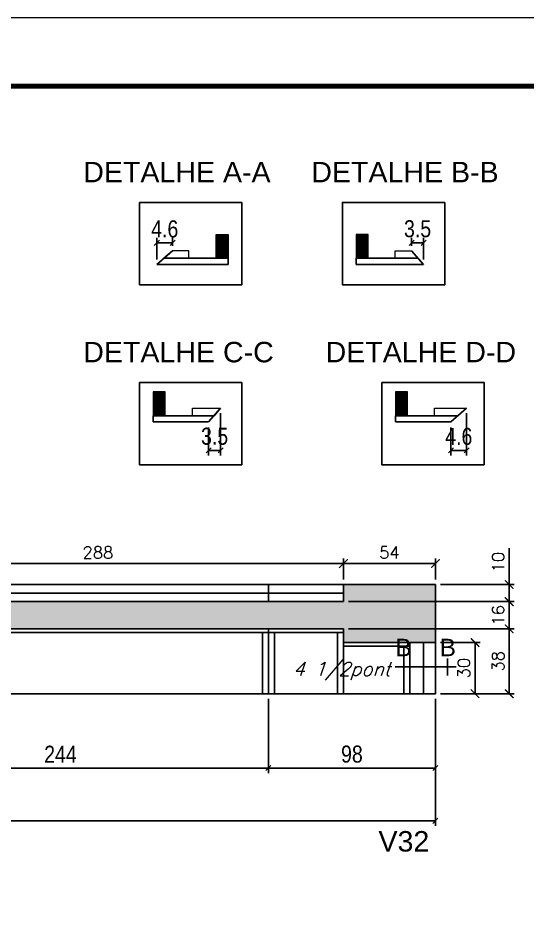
# Model space of a CAD drawing. Extents: x -10448 to -1189, y -11772 to 17235.
# Drawn here: x -7979 to -7681, y 10576 to 11101 of the extents above; entities that cross this region are included whole.
import ezdxf
from ezdxf.enums import TextEntityAlignment as Align

# ---------------------------------------------------------------- set-up
doc = ezdxf.new("R2010")
doc.units = 0
doc.linetypes.add('DASHED', pattern=[0.75, 0.5, -0.25])
for name, color, linetype in [('5', 5, 'Continuous'), ('COTA', 241, 'Continuous'), ('detalhes', 4, 'Continuous'), ('Painéis', 200, 'Continuous'), ('SARR_2.2x10', 60, 'Continuous'), ('SARR_2.2x7', 40, 'Continuous'), ('SARR_3.5x7', 81, 'Continuous'), ('texto', 7, 'Continuous')]:
    doc.layers.add(name, color=color, linetype=linetype)
for name, color, linetype, lineweight in [('Escoras', 2, 'Continuous', 25), ('Folhas', 255, 'Continuous', 9), ('Madeira', 126, 'Continuous', 18), ('Sarr 2.2x7', 40, 'Continuous', 9), ('SARRAFO DE PRESSAO', 251, 'DASHED', 9)]:
    doc.layers.add(name, color=color, linetype=linetype, lineweight=lineweight)
doc.styles.add('ARIAL', font='arial.ttf')
doc.styles.add('COTA TECNICA', font='techl___.ttf', dxfattribs={"height": 10})
doc.styles.add('Romans', font='romans.shx')
doc.styles.get("Standard").update_dxf_attribs({"font": 'arial.ttf'})
doc.dimstyles.new('Cota Paínel', dxfattribs={"dimtxt": 7, "dimasz": 5, "dimexe": 3, "dimexo": 3, "dimgap": 3, "dimtad": 1, "dimdec": 1, "dimzin": 12, "dimdsep": 46, "dimtxsty": 'Romans', "dimblk": 'ARCHTICK', "dimcen": 0, "dimclrd": 4, "dimclre": 4, "dimclrt": 1, "dimadec": 1, "dimazin": 3, "dimtfac": 1, "dimtdec": 1, "dimtmove": 0, "dimatfit": 3, "dimldrblk": 'OBLIQUE', "dimfxl": 1, "dimtolj": 1, "dimtzin": 12, "dimarcsym": 0})
doc.dimstyles.new('PAINEL', dxfattribs={"dimtxt": 10, "dimasz": 3, "dimexe": 3, "dimexo": 3, "dimgap": 3, "dimtad": 1, "dimdec": 1, "dimzin": 12, "dimdsep": 46, "dimtxsty": 'COTA TECNICA', "dimblk1": 'OBLIQUE', "dimblk2": 'OBLIQUE', "dimsah": 1, "dimcen": 0.9, "dimclrd": 4, "dimclre": 4, "dimclrt": 240, "dimadec": 1, "dimazin": 3, "dimtfac": 1, "dimtdec": 1, "dimtmove": 0, "dimatfit": 3, "dimfxl": 1, "dimtolj": 1, "dimtzin": 12, "dimarcsym": 0})

# ---------------------------------------------------------------- blocks, each defined once
blk = doc.blocks.new('9999999999')
at = {"layer": 'Folhas'}
blk.add_lwpolyline([(98138.98, 34190.21), (99623.98, 34190.21), (99623.98, 35240.21), (98138.98, 35240.21)], close=True, dxfattribs=at)
at = {"layer": 'Folhas', "color": 30, "const_width": 3}
blk.add_lwpolyline([(98213.98, 34230.21), (99583.98, 34230.21), (99583.98, 35200.21), (98213.98, 35200.21)], close=True, dxfattribs=at)
blk = doc.blocks.new('_ArchTick')
at = {"color": 0, "linetype": 'ByBlock', "const_width": 0.15}
blk.add_lwpolyline([(-0.5, -0.5), (0.5, 0.5)], dxfattribs=at)
blk = doc.blocks.new('*D516')
at = {"layer": 'COTA', "color": 4, "lineweight": -2, "transparency": 16777216}
for p, q in [((-7731.52, 10743.02), (-7688.25, 10743.02)), ((-7691.25, 10705.02), (-7691.25, 10743.02)), ((-7731.52, 10705.02), (-7688.25, 10705.02))]:
    blk.add_line(p, q, dxfattribs=at)
at = {"layer": 'Defpoints', "color": 0, "transparency": 16777216}
for p in [(-7734.52, 10743.02), (-7691.25, 10743.02), (-7734.52, 10705.02)]:
    blk.add_point(p, dxfattribs=at)
at = {"layer": 'COTA', "color": 4, "lineweight": -2, "transparency": 16777216, "xscale": 5, "yscale": 5, "zscale": 5}
for p, rotation in [((-7691.25, 10743.02), 90), ((-7691.25, 10705.02), 270)]:
    blk.add_blockref('_ArchTick', p, dxfattribs=dict(at, rotation=rotation))
at = {"layer": 'COTA', "color": 1, "transparency": 16777216, "insert": (-7697.75, 10724.02), "char_height": 7, "attachment_point": 5, "rotation": 90, "style": 'Romans'}
blk.add_mtext('\\A1;38', dxfattribs=at)
blk = doc.blocks.new('_Oblique')
at = {"color": 0, "linetype": 'ByBlock', "lineweight": -2}
blk.add_line((-0.5, -0.5), (0.5, 0.5), dxfattribs=at)
blk = doc.blocks.new('*D517')
at = {"layer": 'COTA', "color": 4, "linetype": 'ByBlock', "lineweight": -2, "transparency": 16777216}
for p, q in [((-7731.52, 10759.02), (-7688.25, 10759.02)), ((-7691.25, 10743.02), (-7691.25, 10759.02)), ((-7785.52, 10743.02), (-7688.25, 10743.02))]:
    blk.add_line(p, q, dxfattribs=at)
at = {"layer": 'Defpoints', "color": 0, "linetype": 'ByBlock', "transparency": 16777216}
for p in [(-7734.52, 10759.02), (-7691.25, 10759.02), (-7788.52, 10743.02)]:
    blk.add_point(p, dxfattribs=at)
at = {"layer": 'COTA', "color": 4, "linetype": 'ByBlock', "lineweight": -2, "transparency": 16777216, "xscale": 5, "yscale": 5, "zscale": 5}
for p, rotation in [((-7691.25, 10759.02), 90), ((-7691.25, 10743.02), 270)]:
    blk.add_blockref('_ArchTick', p, dxfattribs=dict(at, rotation=rotation))
at = {"layer": 'COTA', "color": 1, "linetype": 'ByBlock', "transparency": 16777216, "insert": (-7697.75, 10751.02), "char_height": 7, "attachment_point": 5, "rotation": 90, "style": 'Romans'}
blk.add_mtext('\\A1;16', dxfattribs=at)
blk = doc.blocks.new('*D520')
at = {"layer": 'COTA', "color": 4, "linetype": 'ByBlock', "lineweight": -2, "transparency": 16777216}
for p, q in [((-8564.52, 10702.02), (-8564.52, 10627.45)), ((-7734.52, 10702.02), (-7734.52, 10627.45)), ((-8564.52, 10630.45), (-7734.52, 10630.45))]:
    blk.add_line(p, q, dxfattribs=at)
at = {"layer": 'Defpoints', "color": 0, "linetype": 'ByBlock', "transparency": 16777216}
for p in [(-8564.52, 10705.02), (-7734.52, 10705.02), (-7734.52, 10630.45)]:
    blk.add_point(p, dxfattribs=at)
at = {"layer": 'COTA', "color": 4, "linetype": 'ByBlock', "lineweight": -2, "transparency": 16777216, "xscale": 3, "yscale": 3, "zscale": 3, "rotation": 180}
blk.add_blockref('_Oblique', (-8564.52, 10630.45), dxfattribs=at)
at = {"layer": 'COTA', "color": 4, "linetype": 'ByBlock', "lineweight": -2, "transparency": 16777216, "xscale": 3, "yscale": 3, "zscale": 3}
blk.add_blockref('_Oblique', (-7734.52, 10630.45), dxfattribs=at)
at = {"layer": 'COTA', "color": 240, "linetype": 'ByBlock', "transparency": 16777216, "insert": (-8149.52, 10638.69), "char_height": 10, "attachment_point": 5, "style": 'COTA TECNICA'}
blk.add_mtext('\\A1;830', dxfattribs=at)
blk = doc.blocks.new('*D521')
at = {"layer": 'COTA', "color": 4, "linetype": 'ByBlock', "lineweight": -2, "transparency": 16777216}
for p, q in [((-7832.52, 10702.02), (-7832.52, 10658.44)), ((-7734.52, 10689.77), (-7734.52, 10658.44)), ((-7832.52, 10661.44), (-7734.52, 10661.44))]:
    blk.add_line(p, q, dxfattribs=at)
at = {"layer": 'Defpoints', "color": 0, "linetype": 'ByBlock', "transparency": 16777216}
for p in [(-7832.52, 10705.02), (-7734.52, 10692.77), (-7734.52, 10661.44)]:
    blk.add_point(p, dxfattribs=at)
at = {"layer": 'COTA', "color": 4, "linetype": 'ByBlock', "lineweight": -2, "transparency": 16777216, "xscale": 3, "yscale": 3, "zscale": 3, "rotation": 180}
blk.add_blockref('_Oblique', (-7832.52, 10661.44), dxfattribs=at)
at = {"layer": 'COTA', "color": 4, "linetype": 'ByBlock', "lineweight": -2, "transparency": 16777216, "xscale": 3, "yscale": 3, "zscale": 3}
blk.add_blockref('_Oblique', (-7734.52, 10661.44), dxfattribs=at)
at = {"layer": 'COTA', "color": 240, "linetype": 'ByBlock', "transparency": 16777216, "insert": (-7783.52, 10669.55), "char_height": 10, "attachment_point": 5, "style": 'COTA TECNICA'}
blk.add_mtext('\\A1;98', dxfattribs=at)
blk = doc.blocks.new('*D522')
at = {"layer": 'COTA', "color": 4, "linetype": 'ByBlock', "lineweight": -2, "transparency": 16777216}
for p, q in [((-8076.52, 10702.02), (-8076.52, 10658.44)), ((-7832.52, 10702.02), (-7832.52, 10658.44)), ((-8076.52, 10661.44), (-7832.52, 10661.44))]:
    blk.add_line(p, q, dxfattribs=at)
at = {"layer": 'Defpoints', "color": 0, "linetype": 'ByBlock', "transparency": 16777216}
for p in [(-8076.52, 10705.02), (-7832.52, 10705.02), (-7832.52, 10661.44)]:
    blk.add_point(p, dxfattribs=at)
at = {"layer": 'COTA', "color": 4, "linetype": 'ByBlock', "lineweight": -2, "transparency": 16777216, "xscale": 3, "yscale": 3, "zscale": 3, "rotation": 180}
blk.add_blockref('_Oblique', (-8076.52, 10661.44), dxfattribs=at)
at = {"layer": 'COTA', "color": 4, "linetype": 'ByBlock', "lineweight": -2, "transparency": 16777216, "xscale": 3, "yscale": 3, "zscale": 3}
blk.add_blockref('_Oblique', (-7832.52, 10661.44), dxfattribs=at)
at = {"layer": 'COTA', "color": 240, "linetype": 'ByBlock', "transparency": 16777216, "insert": (-7954.52, 10669.52), "char_height": 10, "attachment_point": 5, "style": 'COTA TECNICA'}
blk.add_mtext('\\A1;244', dxfattribs=at)
blk = doc.blocks.new('*D523')
at = {"layer": 'COTA', "color": 4, "linetype": 'ByBlock', "lineweight": -2, "transparency": 16777216}
for p, q in [((-7691.25, 10769.02), (-7691.25, 10790.36)), ((-7731.52, 10769.02), (-7688.25, 10769.02)), ((-7691.25, 10759.02), (-7691.25, 10769.02)), ((-7785.52, 10759.02), (-7688.25, 10759.02))]:
    blk.add_line(p, q, dxfattribs=at)
at = {"layer": 'Defpoints', "color": 0, "linetype": 'ByBlock', "transparency": 16777216}
for p in [(-7734.52, 10769.02), (-7691.25, 10769.02), (-7788.52, 10759.02)]:
    blk.add_point(p, dxfattribs=at)
at = {"layer": 'COTA', "color": 4, "linetype": 'ByBlock', "lineweight": -2, "transparency": 16777216, "xscale": 5, "yscale": 5, "zscale": 5}
for p, rotation in [((-7691.25, 10769.02), 90), ((-7691.25, 10759.02), 270)]:
    blk.add_blockref('_ArchTick', p, dxfattribs=dict(at, rotation=rotation))
at = {"layer": 'COTA', "color": 1, "linetype": 'ByBlock', "transparency": 16777216, "insert": (-7697.75, 10782.19), "char_height": 7, "attachment_point": 5, "rotation": 90, "style": 'Romans'}
blk.add_mtext('\\A1;10', dxfattribs=at)
blk = doc.blocks.new('*D527')
at = {"layer": 'Defpoints', "color": 0, "linetype": 'ByBlock', "transparency": 16777216}
for p in [(-7888.72, 10969.42), (-7888.72, 10964.76), (-7897.94, 10956.76)]:
    blk.add_point(p, dxfattribs=at)
at = {"layer": 'Escoras', "color": 4, "linetype": 'ByBlock', "lineweight": -2, "transparency": 16777216}
for p, q in [((-7897.94, 10959.76), (-7897.94, 10972.42)), ((-7897.94, 10969.42), (-7888.72, 10969.42)), ((-7888.72, 10967.76), (-7888.72, 10972.42))]:
    blk.add_line(p, q, dxfattribs=at)
at = {"layer": 'Escoras', "color": 4, "linetype": 'ByBlock', "lineweight": -2, "transparency": 16777216, "xscale": 3, "yscale": 3, "zscale": 3, "rotation": 180}
blk.add_blockref('_Oblique', (-7897.94, 10969.42), dxfattribs=at)
at = {"layer": 'Escoras', "color": 4, "linetype": 'ByBlock', "lineweight": -2, "transparency": 16777216, "xscale": 3, "yscale": 3, "zscale": 3}
blk.add_blockref('_Oblique', (-7888.72, 10969.42), dxfattribs=at)
at = {"layer": 'Escoras', "color": 240, "linetype": 'ByBlock', "transparency": 16777216, "insert": (-7893.33, 10977.52), "char_height": 10, "attachment_point": 5, "style": 'COTA TECNICA'}
blk.add_mtext('\\A1;4.6', dxfattribs=at)
blk = doc.blocks.new('*D528')
at = {"layer": 'Defpoints', "color": 0, "linetype": 'ByBlock', "transparency": 16777216}
for p in [(-7748.51, 10969.42), (-7748.51, 10964.76), (-7741.49, 10956.76)]:
    blk.add_point(p, dxfattribs=at)
at = {"layer": 'Escoras', "color": 4, "linetype": 'ByBlock', "lineweight": -2, "transparency": 16777216}
for p, q in [((-7748.51, 10967.76), (-7748.51, 10972.42)), ((-7741.49, 10969.42), (-7748.51, 10969.42)), ((-7741.49, 10959.76), (-7741.49, 10972.42))]:
    blk.add_line(p, q, dxfattribs=at)
at = {"layer": 'Escoras', "color": 4, "linetype": 'ByBlock', "lineweight": -2, "transparency": 16777216, "xscale": 3, "yscale": 3, "zscale": 3, "rotation": 180}
blk.add_blockref('_Oblique', (-7748.51, 10969.42), dxfattribs=at)
at = {"layer": 'Escoras', "color": 4, "linetype": 'ByBlock', "lineweight": -2, "transparency": 16777216, "xscale": 3, "yscale": 3, "zscale": 3}
blk.add_blockref('_Oblique', (-7741.49, 10969.42), dxfattribs=at)
at = {"layer": 'Escoras', "color": 240, "linetype": 'ByBlock', "transparency": 16777216, "insert": (-7745, 10977.64), "char_height": 10, "attachment_point": 5, "style": 'COTA TECNICA'}
blk.add_mtext('\\A1;3.5', dxfattribs=at)
blk = doc.blocks.new('*D539')
at = {"layer": 'Defpoints', "color": 0, "linetype": 'ByBlock', "transparency": 16777216}
for p in [(-7860.57, 10872.46), (-7867.59, 10864.11), (-7867.59, 10847.73)]:
    blk.add_point(p, dxfattribs=at)
at = {"layer": 'Escoras', "color": 4, "linetype": 'ByBlock', "lineweight": -2, "transparency": 16777216}
for p, q in [((-7860.57, 10869.46), (-7860.57, 10844.73)), ((-7867.59, 10861.11), (-7867.59, 10844.73)), ((-7860.57, 10847.73), (-7867.59, 10847.73))]:
    blk.add_line(p, q, dxfattribs=at)
at = {"layer": 'Escoras', "color": 4, "linetype": 'ByBlock', "lineweight": -2, "transparency": 16777216, "xscale": 3, "yscale": 3, "zscale": 3, "rotation": 180}
blk.add_blockref('_Oblique', (-7867.59, 10847.73), dxfattribs=at)
at = {"layer": 'Escoras', "color": 4, "linetype": 'ByBlock', "lineweight": -2, "transparency": 16777216, "xscale": 3, "yscale": 3, "zscale": 3}
blk.add_blockref('_Oblique', (-7860.57, 10847.73), dxfattribs=at)
at = {"layer": 'Escoras', "color": 240, "linetype": 'ByBlock', "transparency": 16777216, "insert": (-7864.08, 10855.95), "char_height": 10, "attachment_point": 5, "style": 'COTA TECNICA'}
blk.add_mtext('\\A1;3.5', dxfattribs=at)
blk = doc.blocks.new('*D540')
at = {"layer": 'Defpoints', "color": 0, "linetype": 'ByBlock', "transparency": 16777216}
for p in [(-7716.21, 10872.46), (-7725.43, 10864.11), (-7725.43, 10847.73)]:
    blk.add_point(p, dxfattribs=at)
at = {"layer": 'Escoras', "color": 4, "linetype": 'ByBlock', "lineweight": -2, "transparency": 16777216}
for p, q in [((-7716.21, 10869.46), (-7716.21, 10844.73)), ((-7725.43, 10861.11), (-7725.43, 10844.73)), ((-7716.21, 10847.73), (-7725.43, 10847.73))]:
    blk.add_line(p, q, dxfattribs=at)
at = {"layer": 'Escoras', "color": 4, "linetype": 'ByBlock', "lineweight": -2, "transparency": 16777216, "xscale": 3, "yscale": 3, "zscale": 3, "rotation": 180}
blk.add_blockref('_Oblique', (-7725.43, 10847.73), dxfattribs=at)
at = {"layer": 'Escoras', "color": 4, "linetype": 'ByBlock', "lineweight": -2, "transparency": 16777216, "xscale": 3, "yscale": 3, "zscale": 3}
blk.add_blockref('_Oblique', (-7716.21, 10847.73), dxfattribs=at)
at = {"layer": 'Escoras', "color": 240, "linetype": 'ByBlock', "transparency": 16777216, "insert": (-7720.82, 10855.84), "char_height": 10, "attachment_point": 5, "style": 'COTA TECNICA'}
blk.add_mtext('\\A1;4.6', dxfattribs=at)
blk = doc.blocks.new('*D1194')
at = {"layer": 'COTA', "color": 4, "linetype": 'ByBlock', "lineweight": -2, "transparency": 16777216}
for p, q in [((-7788.52, 10772.02), (-7788.52, 10784.35)), ((-7734.52, 10772.02), (-7734.52, 10784.35)), ((-7788.52, 10781.35), (-7734.52, 10781.35))]:
    blk.add_line(p, q, dxfattribs=at)
at = {"layer": 'Defpoints', "color": 0, "linetype": 'ByBlock', "transparency": 16777216}
for p in [(-7734.52, 10781.35), (-7788.52, 10769.02), (-7734.52, 10769.02)]:
    blk.add_point(p, dxfattribs=at)
at = {"layer": 'COTA', "color": 4, "linetype": 'ByBlock', "lineweight": -2, "transparency": 16777216, "xscale": 5, "yscale": 5, "zscale": 5, "rotation": 180}
blk.add_blockref('_ArchTick', (-7788.52, 10781.35), dxfattribs=at)
at = {"layer": 'COTA', "color": 4, "linetype": 'ByBlock', "lineweight": -2, "transparency": 16777216, "xscale": 5, "yscale": 5, "zscale": 5}
blk.add_blockref('_ArchTick', (-7734.52, 10781.35), dxfattribs=at)
at = {"layer": 'COTA', "color": 1, "linetype": 'ByBlock', "transparency": 16777216, "insert": (-7761.52, 10787.85), "char_height": 7, "attachment_point": 5, "style": 'Romans'}
blk.add_mtext('\\A1;54', dxfattribs=at)
blk = doc.blocks.new('*D1195')
at = {"layer": 'COTA', "color": 4, "lineweight": -2, "transparency": 16777216}
for p, q in [((-8076.52, 10772.02), (-8076.52, 10784.35)), ((-7788.52, 10772.02), (-7788.52, 10784.35)), ((-7788.52, 10781.35), (-8076.52, 10781.35))]:
    blk.add_line(p, q, dxfattribs=at)
at = {"layer": 'Defpoints', "color": 0, "transparency": 16777216}
for p in [(-8076.52, 10781.35), (-8076.52, 10769.02), (-7788.52, 10769.02)]:
    blk.add_point(p, dxfattribs=at)
at = {"layer": 'COTA', "color": 4, "lineweight": -2, "transparency": 16777216, "xscale": 5, "yscale": 5, "zscale": 5, "rotation": 180}
blk.add_blockref('_ArchTick', (-8076.52, 10781.35), dxfattribs=at)
at = {"layer": 'COTA', "color": 4, "lineweight": -2, "transparency": 16777216, "xscale": 5, "yscale": 5, "zscale": 5}
blk.add_blockref('_ArchTick', (-7788.52, 10781.35), dxfattribs=at)
at = {"layer": 'COTA', "color": 1, "transparency": 16777216, "insert": (-7932.52, 10787.85), "char_height": 7, "attachment_point": 5, "style": 'Romans'}
blk.add_mtext('\\A1;288', dxfattribs=at)
blk = doc.blocks.new('*D1196')
at = {"layer": 'COTA', "color": 4, "lineweight": -2, "transparency": 16777216}
for p, q in [((-7731.52, 10735.02), (-7708.29, 10735.02)), ((-7711.29, 10735.02), (-7711.29, 10705.02)), ((-7731.52, 10705.02), (-7708.29, 10705.02))]:
    blk.add_line(p, q, dxfattribs=at)
at = {"layer": 'Defpoints', "color": 0, "transparency": 16777216}
for p in [(-7734.52, 10735.02), (-7734.52, 10705.02), (-7711.29, 10705.02)]:
    blk.add_point(p, dxfattribs=at)
at = {"layer": 'COTA', "color": 4, "lineweight": -2, "transparency": 16777216, "xscale": 5, "yscale": 5, "zscale": 5}
for p, rotation in [((-7711.29, 10735.02), 90), ((-7711.29, 10705.02), 270)]:
    blk.add_blockref('_ArchTick', p, dxfattribs=dict(at, rotation=rotation))
at = {"layer": 'COTA', "color": 1, "transparency": 16777216, "insert": (-7717.79, 10720.02), "char_height": 7, "attachment_point": 5, "rotation": 90, "style": 'Romans'}
blk.add_mtext('\\A1;30', dxfattribs=at)

msp = doc.modelspace()

# ---------------------------------------------------------------- hatches: boundary and pattern name
at = {"layer": 'COTA', "linetype": 'ByBlock'}
h = msp.add_hatch(dxfattribs=at)
h.set_pattern_fill('AR-CONC', color=256, scale=0.03)
h.paths.add_polyline_path([(-7734.52, 10735.02), (-7734.52, 10769.02), (-7788.52, 10769.02), (-7788.52, 10759.02), (-8564.52, 10759.02), (-8564.52, 10743.02), (-7788.52, 10743.02), (-7788.52, 10735.02)])
at = {"layer": 'Madeira'}
h = msp.add_hatch(dxfattribs=at)
h.set_pattern_fill('ANSI31', color=256, scale=0.2, angle=270, style=0)
h.set_pattern_definition([(315, (8730.76256, -2397.02996), (0.449012806, 0.449012806), [])])
h.paths.add_polyline_path([(-7856.19, 10974.36), (-7863.19, 10974.36), (-7863.19, 10960.36), (-7856.19, 10960.36)])
h = msp.add_hatch(dxfattribs=at)
h.set_pattern_fill('ANSI31', color=256, scale=0.2, angle=270, style=0)
h.set_pattern_definition([(315, (8655.5604, -2397.02996), (0.449012806, 0.449012806), [])])
h.paths.add_polyline_path([(-7781.03, 10960.36), (-7774.03, 10960.36), (-7774.03, 10974.36), (-7781.03, 10974.36)])
h = msp.add_hatch(dxfattribs=at)
h.set_pattern_fill('ANSI31', color=256, scale=0.2, angle=270, style=0)
h.set_pattern_definition([(315, (8730.76256, -2489.3356), (0.449012806, 0.449012806), [])])
h.paths.add_polyline_path([(-7900.1, 10868.06), (-7893.1, 10868.06), (-7893.1, 10882.06), (-7900.1, 10882.06)])
h = msp.add_hatch(dxfattribs=at)
h.set_pattern_fill('ANSI31', color=256, scale=0.2, angle=270, style=0)
h.set_pattern_definition([(315, (8872.92535, -2489.3356), (0.449012806, 0.449012806), [])])
h.paths.add_polyline_path([(-7757.94, 10868.06), (-7750.94, 10868.06), (-7750.94, 10882.06), (-7757.94, 10882.06)])

# ---------------------------------------------------------------- linework, layer by layer
at = {"linetype": 'ByBlock'}
for points in [[(-7908.14, 10993.16), (-7848.16, 10993.16), (-7848.16, 10944.82), (-7908.14, 10944.82)], [(-7729.09, 10993.16), (-7789.07, 10993.16), (-7789.07, 10944.82), (-7729.09, 10944.82)], [(-7908.14, 10887.59), (-7848.16, 10887.59), (-7848.16, 10839.26), (-7908.14, 10839.26)], [(-7765.98, 10887.59), (-7705.99, 10887.59), (-7705.99, 10839.26), (-7765.98, 10839.26)]]:
    msp.add_lwpolyline(points, close=True, dxfattribs=at)
at = {"layer": 'COTA', "linetype": 'ByBlock'}
for p in [(-7788.52, 10769.02), (-7734.52, 10735.02)]:
    msp.add_line(p, (-7734.52, 10769.02), dxfattribs=at)
at = {"layer": 'detalhes'}
for p, q in [((-7722.45, 10720.71), (-7758.05, 10720.71)), ((-7753.05, 10725.71), (-7753.05, 10715.71)), ((-7727.45, 10725.71), (-7727.45, 10715.71))]:
    msp.add_line(p, q, dxfattribs=at)
at = {"layer": 'Madeira'}
for points in [[(-7856.19, 10960.36), (-7863.19, 10960.36), (-7863.19, 10974.36), (-7856.19, 10974.36)], [(-7781.03, 10960.36), (-7774.03, 10960.36), (-7774.03, 10974.36), (-7781.03, 10974.36)], [(-7900.1, 10868.06), (-7893.1, 10868.06), (-7893.1, 10882.06), (-7900.1, 10882.06)], [(-7757.94, 10868.06), (-7750.94, 10868.06), (-7750.94, 10882.06), (-7757.94, 10882.06)]]:
    msp.add_lwpolyline(points, close=True, dxfattribs=at)
at = {"layer": 'Painéis', "linetype": 'ByBlock'}
for p, q in [((-7888.72, 10964.76), (-7897.94, 10956.76)), ((-7748.51, 10964.76), (-7741.49, 10956.76)), ((-7897.94, 10956.76), (-7856.21, 10956.76)), ((-7893.79, 10960.36), (-7856.21, 10960.36)), ((-7856.21, 10960.36), (-7856.21, 10956.76)), ((-7744.65, 10960.36), (-7781.01, 10960.36)), ((-7781.01, 10960.36), (-7781.01, 10956.76)), ((-7741.49, 10956.76), (-7781.01, 10956.76)), ((-7864.43, 10868.06), (-7900.08, 10868.06)), ((-7900.08, 10868.06), (-7900.08, 10864.46)), ((-7860.57, 10872.46), (-7867.59, 10864.46)), ((-7721.28, 10868.06), (-7757.92, 10868.06)), ((-7757.92, 10868.06), (-7757.92, 10864.46)), ((-7716.21, 10872.46), (-7725.43, 10864.46)), ((-7867.59, 10864.46), (-7900.08, 10864.46)), ((-7725.43, 10864.46), (-7757.92, 10864.46)), ((-8564.52, 10769.02), (-7788.52, 10769.02)), ((-7832.52, 10759.02), (-7832.52, 10769.02)), ((-7788.52, 10759.02), (-7788.52, 10769.02)), ((-8564.52, 10759.02), (-7788.52, 10759.02)), ((-8564.52, 10743.02), (-7788.52, 10743.02)), ((-7832.52, 10705.02), (-7832.52, 10743.02)), ((-7788.52, 10735.02), (-7788.52, 10743.02)), ((-7788.52, 10735.02), (-7734.52, 10735.02)), ((-7734.52, 10705.02), (-7734.52, 10735.02)), ((-8564.52, 10705.02), (-7734.52, 10705.02))]:
    msp.add_line(p, q, dxfattribs=at)
at = {"layer": 'Sarr 2.2x7'}
for p, q in [((-7888.72, 10964.76), (-7893.79, 10960.36)), ((-7879.15, 10964.76), (-7888.72, 10964.76)), ((-7879.15, 10960.36), (-7879.15, 10964.76)), ((-7758.08, 10960.36), (-7758.08, 10964.76)), ((-7758.08, 10964.76), (-7748.51, 10964.76)), ((-7748.51, 10964.76), (-7744.65, 10960.36)), ((-7877.14, 10868.06), (-7877.14, 10872.46)), ((-7877.14, 10872.46), (-7860.57, 10872.46)), ((-7860.57, 10872.46), (-7864.43, 10868.06)), ((-7734.98, 10868.06), (-7734.98, 10872.46)), ((-7734.98, 10872.46), (-7716.21, 10872.46)), ((-7716.21, 10872.46), (-7721.28, 10868.06))]:
    msp.add_line(p, q, dxfattribs=at)
at = {"layer": 'SARR_2.2x10', "linetype": 'ByBlock'}
for p, q in [((-8076.52, 10764.02), (-7832.52, 10764.02)), ((-7832.52, 10764.02), (-7788.52, 10764.02))]:
    msp.add_line(p, q, dxfattribs=at)
at = {"layer": 'SARR_2.2x7', "linetype": 'Continuous'}
for p, q in [((-8076.52, 10740.82), (-7832.52, 10740.82)), ((-7832.52, 10740.82), (-7788.52, 10740.82)), ((-7788.52, 10732.82), (-7749.52, 10732.82)), ((-7741.52, 10705.02), (-7741.52, 10735.02))]:
    msp.add_line(p, q, dxfattribs=at)
at = {"layer": 'SARR_3.5x7'}
for p, q in [((-7788.52, 10743.02), (-7788.52, 10705.02)), ((-7836.02, 10740.82), (-7836.02, 10705.02)), ((-7832.52, 10740.82), (-7832.52, 10705.02)), ((-7829.02, 10740.82), (-7829.02, 10705.02)), ((-7792.02, 10740.82), (-7792.02, 10705.02)), ((-7753.02, 10732.82), (-7753.02, 10705.02)), ((-7749.52, 10735.02), (-7749.52, 10705.02)), ((-7836.02, 10705.02), (-7832.52, 10705.02)), ((-7832.52, 10705.02), (-7829.02, 10705.02)), ((-7753.02, 10705.02), (-7749.52, 10705.02))]:
    msp.add_line(p, q, dxfattribs=at)

# ---------------------------------------------------------------- block references
at = {"layer": 'SARRAFO DE PRESSAO', "color": 6, "linetype": 'ByBlock'}
msp.add_blockref('9999999999', (-106988.76, -24138.85), dxfattribs=at)

# ---------------------------------------------------------------- texts
at = {"layer": '5', "color": 7, "linetype": 'Continuous'}
for s, rotation, p in [('DETALHE A-A', 360, (-7941.13, 11004.93)), ('DETALHE B-B', 0, (-7807.34, 11004.93)), ('DETALHE C-C', 360, (-7941.13, 10899.36)), ('DETALHE D-D', 360, (-7798.96, 10899.36))]:
    msp.add_text(s, height=12, rotation=rotation, dxfattribs=at).set_placement(p)
at = {"layer": '5', "linetype": 'Continuous'}
msp.add_text('V32', height=12, rotation=0, dxfattribs=at).set_placement((-7767.94, 10612.44))
at = {"layer": 'detalhes', "color": 0, "linetype": 'Continuous', "style": 'ARIAL'}
for p in [(-7753.25, 10732.12), (-7727.26, 10732.12)]:
    msp.add_text('B', height=10.22, dxfattribs=at).set_placement(p, align=Align.MIDDLE_CENTER)
at = {"layer": 'texto', "color": 2, "insert": (-7789.52, 10718.25), "char_height": 8, "attachment_point": 5, "style": 'Romans'}
msp.add_mtext('{\\Q19;\\C256;4 1/2pont}', dxfattribs=at)

# ---------------------------------------------------------------- dimensions: what is measured, and where the dimension line sits
at = {"layer": 'COTA'}
dim = msp.add_linear_dim(base=(-8076.52, 10781.35), p1=(-7788.52, 10769.02), p2=(-8076.52, 10769.02), dimstyle='Cota Paínel', dxfattribs=at)
dim.commit()
dim.dimension.update_dxf_attribs({"geometry": '*D1195', "text_midpoint": (-7932.52, 10787.85)})
at = {"layer": 'COTA', "linetype": 'ByBlock'}
for base, p1, p2, dimstyle, picture, middle in [((-7734.52, 10781.35), (-7788.52, 10769.02), (-7734.52, 10769.02), 'Cota Paínel', '*D1194', (-7761.52, 10787.85)), ((-7734.52, 10630.45), (-8564.52, 10705.02), (-7734.52, 10705.02), 'PAINEL', '*D520', (-8149.52, 10638.69)), ((-7832.52, 10661.44), (-8076.52, 10705.02), (-7832.52, 10705.02), 'PAINEL', '*D522', (-7954.52, 10669.52)), ((-7734.52, 10661.44), (-7832.52, 10705.02), (-7734.52, 10692.77), 'PAINEL', '*D521', (-7783.52, 10669.55))]:
    dim = msp.add_linear_dim(base=base, p1=p1, p2=p2, dimstyle=dimstyle, dxfattribs=at)
    dim.commit()
    dim.dimension.update_dxf_attribs({"geometry": picture, "text_midpoint": middle})
dim = msp.add_linear_dim(base=(-7691.25, 10769.02), p1=(-7788.52, 10759.02), p2=(-7734.52, 10769.02), angle=90, dimstyle='Cota Paínel', dxfattribs=at)
dim.commit()
dim.dimension.update_dxf_attribs({"geometry": '*D523', "text_midpoint": (-7697.75, 10782.19)})
dim = msp.add_linear_dim(base=(-7691.25, 10759.02), p1=(-7788.52, 10743.02), p2=(-7734.52, 10759.02), angle=90, dimstyle='Cota Paínel', dxfattribs=at)
dim.commit()
dim.dimension.update_dxf_attribs({"geometry": '*D517', "text_midpoint": (-7691.25, 10751.02), "dimtype": 160})
at = {"layer": 'COTA'}
for base, p1, p2, picture, middle in [((-7691.25, 10743.02), (-7734.52, 10705.02), (-7734.52, 10743.02), '*D516', (-7697.75, 10724.02)), ((-7711.29, 10705.02), (-7734.52, 10735.02), (-7734.52, 10705.02), '*D1196', (-7717.79, 10720.02))]:
    dim = msp.add_linear_dim(base=base, p1=p1, p2=p2, angle=90, dimstyle='Cota Paínel', dxfattribs=at)
    dim.commit()
    dim.dimension.update_dxf_attribs({"geometry": picture, "text_midpoint": middle})
at = {"layer": 'Escoras', "linetype": 'ByBlock'}
dim = msp.add_linear_dim(base=(-7888.72, 10969.42), p1=(-7897.94, 10956.76), p2=(-7888.72, 10964.76), dimstyle='PAINEL', override={"dimlfac": 0.5}, dxfattribs=at)
dim.commit()
dim.dimension.update_dxf_attribs({"geometry": '*D527', "text_midpoint": (-7893.33, 10969.42), "dimtype": 160})
for base, p1, p2, picture, middle in [((-7748.51, 10969.42), (-7741.49, 10956.76), (-7748.51, 10964.76), '*D528', (-7745, 10969.42)), ((-7867.59, 10847.73), (-7860.57, 10872.46), (-7867.59, 10864.11), '*D539', (-7864.08, 10847.73)), ((-7725.43, 10847.73), (-7716.21, 10872.46), (-7725.43, 10864.11), '*D540', (-7720.82, 10847.73))]:
    dim = msp.add_linear_dim(base=base, p1=p1, p2=p2, angle=180, dimstyle='PAINEL', override={"dimlfac": 0.5}, dxfattribs=at)
    dim.commit()
    dim.dimension.update_dxf_attribs({"geometry": picture, "text_midpoint": middle, "dimtype": 160})

doc.saveas('drawing.dxf')
